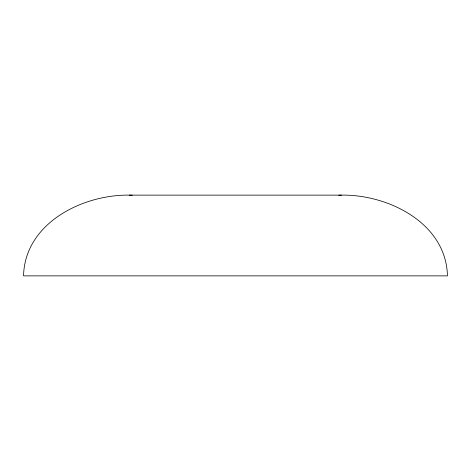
<?xml version="1.0" encoding="UTF-8"?>
<svg xmlns="http://www.w3.org/2000/svg" width="471" height="471" viewBox="0 0 471 471"><rect width="100%" height="100%" fill="white"/><g stroke="black" fill="none" stroke-linecap="round" stroke-linejoin="round"><path stroke-width="0.71" d="M129.525 195.129C82.684 194.364 24.769 223.13 23.55 275.871L447.45 275.871C446.231 223.13 388.316 194.364 341.475 195.129L129.525 195.129L132.292 195.23M338.708 195.23L341.475 195.129"/></g></svg>
